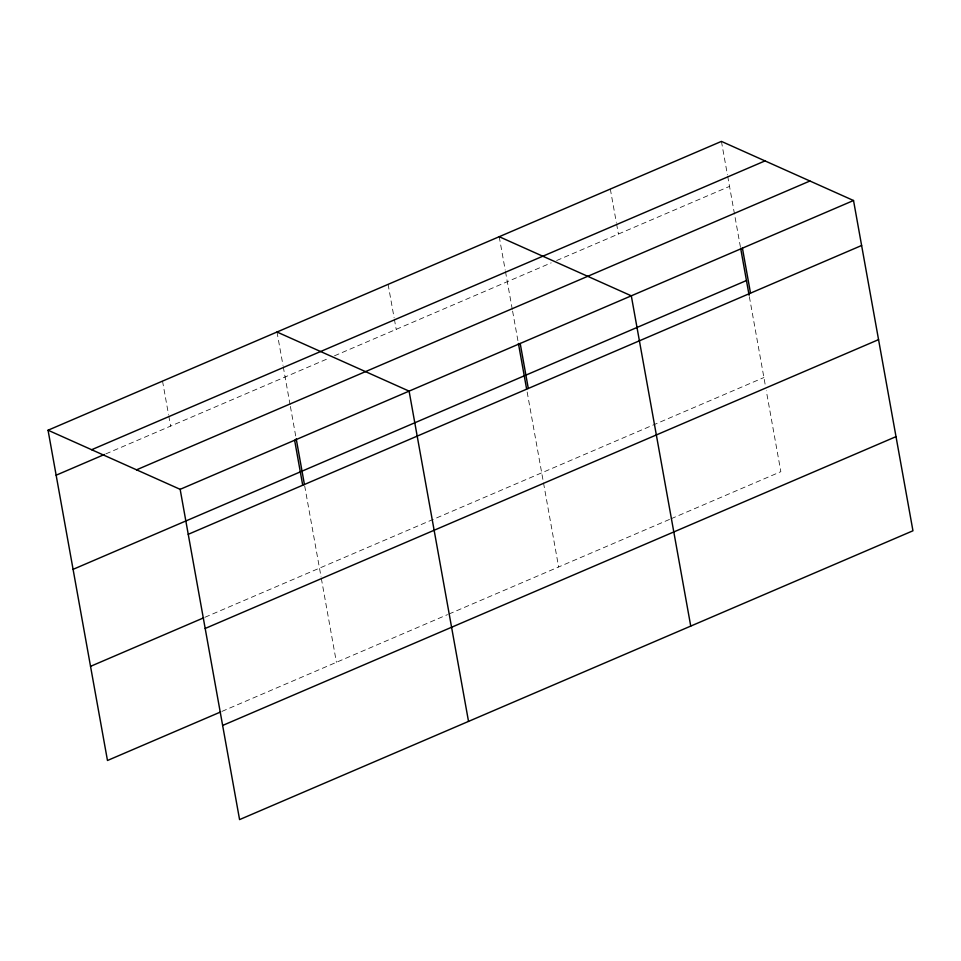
<?xml version="1.0" encoding="UTF-8"?>
<svg xmlns="http://www.w3.org/2000/svg" width="961" height="961" viewBox="0 0 961 961"><rect width="100%" height="100%" fill="white"/><g stroke="black" fill="none" stroke-linecap="round" stroke-linejoin="round"><path stroke-width="0.72" stroke-dasharray="4.8 3.6" d="M105.794 453.904L328.986 358.177M334.476 355.822L551.194 262.87M556.683 260.515L729.519 186.386M205.005 617.25L763.911 377.529M221.955 711.392L447.526 614.632M448.907 614.043L669.745 519.324M671.114 518.736L780.849 471.671L766.289 390.767M721.423 141.399L727.429 174.77M727.693 176.223L740.366 246.701M749.364 296.697L765.232 384.88M610.319 189.053L616.325 222.423M616.578 223.877L618.416 234.04M499.215 236.706L505.21 270.089M505.474 271.531L512.333 309.646M512.597 311.112L518.159 342.008M527.157 392.004L558.641 566.978M388.1 284.36L394.106 317.743M394.37 319.196L396.196 329.347M276.996 332.013L283.002 365.396M283.267 366.85L290.126 404.953M290.39 406.419L295.94 437.315M304.673 485.846L321.07 576.972M321.334 578.45L336.422 662.297M162.529 381.109L168.523 414.491M168.788 415.945L170.614 426.107"/><path stroke-width="1.44" d="M48.05 430.216L721.423 141.399L853.524 200.513L912.95 530.784L239.577 819.601L180.151 489.329L48.05 430.216L107.476 760.487L220.574 711.981M91.643 449.724L765.016 160.907M56.146 475.202L104.413 454.493M136.558 469.821L809.931 181.004M180.151 489.329L853.524 200.513M73.084 569.344L746.457 280.528M188.248 534.316L861.621 245.499M90.538 666.345L203.636 617.839M205.186 628.458L878.558 339.641M222.64 725.459L896.012 436.642M499.215 236.706L631.305 295.82L690.743 626.091M276.996 332.013L409.098 391.127L468.524 721.411M742.421 248.166L750.517 293.153M740.631 248.166L749.1 295.231M520.201 343.473L528.298 388.46M518.423 343.473L526.628 389.061M296.204 438.793L304.409 484.38M294.619 440.234L302.715 485.221"/></g></svg>
